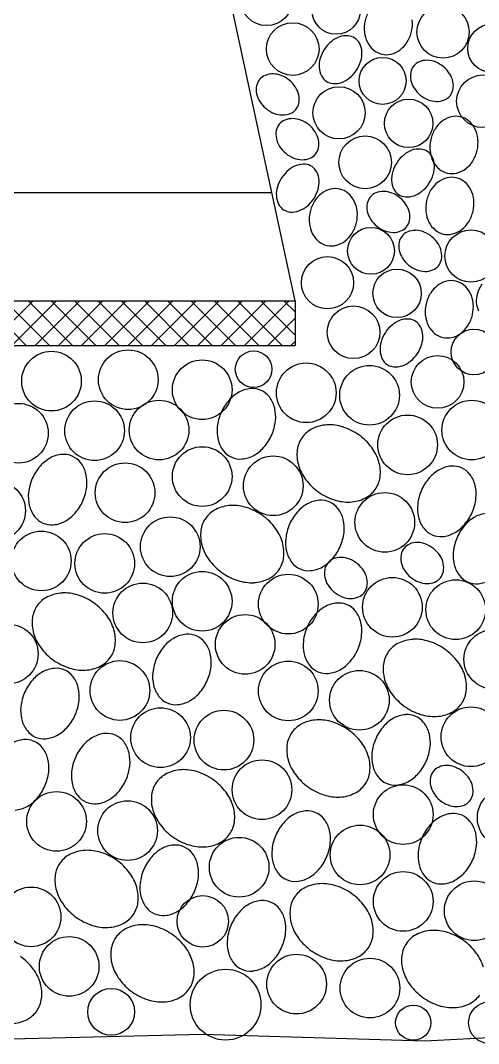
# Paper-space layout 'ESC' of a CAD drawing. Header units: feet, sheet in inches. Extents: x -1.2 to 33.8, y 0.1 to 22.9.
# Drawn here: x 23.242 to 24.005, y 12.874 to 14.575 of the extents above; entities that cross this region are included whole.
import ezdxf

# ---------------------------------------------------------------- set-up
doc = ezdxf.new("R2010")
doc.units = ezdxf.units.FT
doc.header["$MEASUREMENT"] = 0
doc.layers.add('TBLK', color=7, linetype='Continuous')

# ---------------------------------------------------------------- blocks, each defined once
blk = doc.blocks.new('ESC DET')
at = {"layer": 'TBLK'}
for p, q in [((25.3522, 14.6175), (25.0759, 15.8996)), ((22.7411, 14.7978), (25.3131, 14.7978)), ((22.6997, 14.6175), (25.3522, 14.6175)), ((24.9046, 14.5435), (24.8315, 14.6166)), ((24.8421, 14.5435), (24.9152, 14.6166)), ((24.9433, 14.5435), (24.8702, 14.6166)), ((24.8808, 14.5435), (24.9539, 14.6166)), ((24.982, 14.5435), (24.9089, 14.6166)), ((24.9195, 14.5435), (24.9926, 14.6166)), ((25.0207, 14.5435), (24.9476, 14.6166)), ((24.9582, 14.5435), (25.0313, 14.6166)), ((25.0594, 14.5435), (24.9863, 14.6166)), ((24.9969, 14.5435), (25.07, 14.6166)), ((25.0981, 14.5435), (25.025, 14.6166)), ((25.0356, 14.5435), (25.1087, 14.6166)), ((25.1368, 14.5435), (25.0637, 14.6166)), ((25.0743, 14.5435), (25.1474, 14.6166)), ((25.1755, 14.5435), (25.1024, 14.6166)), ((25.113, 14.5435), (25.1861, 14.6166)), ((25.2143, 14.5435), (25.1411, 14.6166)), ((25.1517, 14.5435), (25.2248, 14.6166)), ((25.253, 14.5435), (25.1798, 14.6166)), ((25.1904, 14.5435), (25.2635, 14.6166)), ((25.2917, 14.5435), (25.2185, 14.6166)), ((25.2291, 14.5435), (25.3022, 14.6166)), ((25.3304, 14.5435), (25.2572, 14.6166)), ((25.2678, 14.5435), (25.3409, 14.6166)), ((25.3514, 14.5611), (25.2959, 14.6166)), ((25.3514, 14.5998), (25.3346, 14.6166)), ((25.3522, 14.6175), (25.3522, 14.5434)), ((25.3065, 14.5435), (25.3514, 14.5884)), ((22.6997, 14.5434), (25.3522, 14.5434)), ((25.3452, 14.5435), (25.3514, 14.5497)), ((25.5678, 13.3874), (25.9916, 13.4094)), ((24.7564, 13.3874), (25.1982, 13.3984)), ((25.1982, 13.3984), (25.5678, 13.3874))]:
    blk.add_line(p, q, dxfattribs=at)
for centre, radius in [((25.3046, 15.1187), 0.0434), ((25.4204, 15.1011), 0.0403), ((25.5982, 15.0645), 0.0434), ((25.3481, 15.0363), 0.0438), ((25.6796, 15.0375), 0.0403), ((25.4976, 14.9833), 0.039), ((25.6646, 14.9494), 0.0438), ((25.4252, 14.9303), 0.0434), ((25.541, 14.9127), 0.0403), ((25.4686, 14.8479), 0.0438), ((25.4783, 14.7007), 0.039), ((25.6446, 14.6921), 0.0434), ((25.4059, 14.6477), 0.0434), ((25.5217, 14.63), 0.0403), ((25.4493, 14.5653), 0.0438), ((25.6496, 14.5326), 0.038), ((24.9468, 14.4841), 0.0496), ((25.0745, 14.4865), 0.0496), ((25.283, 14.5039), 0.0304), ((25.5892, 14.4828), 0.0438), ((25.1975, 14.4698), 0.0496), ((25.3706, 14.4647), 0.0496), ((25.4759, 14.4606), 0.0496), ((24.8918, 14.3976), 0.0496), ((25.0185, 14.4017), 0.0496), ((25.1257, 14.4028), 0.0496), ((25.6459, 14.4028), 0.0496), ((25.5393, 14.3782), 0.0496), ((25.1975, 14.3255), 0.0496), ((25.3157, 14.3101), 0.0496), ((25.0692, 14.2986), 0.0496), ((24.8538, 14.2687), 0.0496), ((25.5013, 14.2493), 0.0496), ((25.1444, 14.2089), 0.0496), ((24.9299, 14.1852), 0.0496), ((25.0353, 14.1811), 0.0496), ((25.1975, 14.1181), 0.0496), ((25.3408, 14.1134), 0.0496), ((25.5139, 14.1082), 0.0496), ((25.6192, 14.1042), 0.0496), ((25.0986, 14.0987), 0.0496), ((25.269, 14.0464), 0.0496), ((24.875, 14.0306), 0.0496), ((25.6826, 14.0217), 0.0496), ((25.0606, 13.9698), 0.0496), ((25.3408, 13.969), 0.0496), ((25.459, 13.9536), 0.0496), ((25.1283, 13.8914), 0.0496), ((25.2336, 13.8873), 0.0496), ((25.6446, 13.8928), 0.0496), ((25.297, 13.8049), 0.0496), ((25.5319, 13.7634), 0.0496), ((24.9552, 13.7522), 0.0496), ((25.7049, 13.7582), 0.0496), ((25.0734, 13.7368), 0.0496), ((25.4601, 13.6964), 0.0496), ((25.259, 13.676), 0.0496), ((25.5319, 13.6191), 0.0496), ((24.9129, 13.5935), 0.0496), ((25.65, 13.6036), 0.0496), ((25.1985, 13.586), 0.0427), ((24.9762, 13.5111), 0.0496), ((25.3545, 13.4816), 0.0496), ((25.4766, 13.4751), 0.0496), ((25.2364, 13.4475), 0.0589), ((25.0461, 13.4355), 0.039), ((25.5486, 13.4175), 0.0293), ((25.6755, 13.4175), 0.0347)]:
    blk.add_circle(centre, radius, dxfattribs=at)
for centre, radius, start, end in [((25.5253, 15.0704), 0.0582, 148.2669, 167.1072), ((25.5253, 15.0704), 0.0582, 167.1072, 185.9474), ((25.4891, 15.0787), 0.0582, 347.1072, 5.9474), ((25.4408, 15.0146), 0.0445, 109.8004, 129.2767), ((25.4374, 15.024), 0.0344, 85.5439, 109.8004), ((25.4382, 15.0345), 0.0239, 56.3408, 85.5439), ((25.4382, 15.0345), 0.0239, 27.1378, 56.3408), ((25.5158, 15.0694), 0.0486, 185.9474, 206.5874), ((25.4891, 15.0787), 0.0582, 328.2669, 347.1072), ((25.4493, 15.0042), 0.0578, 146.3408, 163.405), ((25.4493, 15.0042), 0.0578, 129.2767, 146.3408), ((25.4289, 15.0297), 0.0344, 2.8813, 27.1378), ((25.5091, 15.0661), 0.0411, 206.5874, 230.4124), ((25.4973, 15.0737), 0.0486, 307.6269, 328.2669), ((25.4365, 15.0081), 0.0445, 163.405, 182.8813), ((25.4188, 15.0292), 0.0445, 343.405, 2.8813), ((25.5038, 15.0597), 0.0328, 230.4124, 257.1072), ((25.5038, 15.0597), 0.0328, 257.1072, 283.802), ((25.5019, 15.0677), 0.0411, 283.802, 307.6269), ((25.4264, 15.0076), 0.0344, 182.8813, 207.1378), ((25.406, 15.033), 0.0578, 326.3408, 343.405), ((25.5679, 14.9929), 0.024, 140.6778, 168.6477), ((25.5679, 14.9929), 0.024, 112.7078, 140.6778), ((25.5711, 14.9853), 0.0322, 88.6324, 112.7078), ((25.5709, 14.9776), 0.0399, 68.5829, 88.6324), ((25.5672, 14.9683), 0.0499, 50.6778, 68.5829), ((25.5672, 14.9683), 0.0499, 32.7726, 50.6778), ((25.3115, 14.9703), 0.024, 140.6778, 168.6477), ((25.3115, 14.9703), 0.024, 112.7078, 140.6778), ((25.3146, 14.9627), 0.0322, 88.6324, 112.7078), ((25.3145, 14.9551), 0.0399, 68.5829, 88.6324), ((25.3108, 14.9457), 0.0499, 50.6778, 68.5829), ((25.4171, 15.0028), 0.0239, 207.1378, 236.3408), ((25.4145, 15.0227), 0.0445, 289.8004, 309.2767), ((25.406, 15.033), 0.0578, 309.2767, 326.3408), ((25.576, 14.9912), 0.0322, 168.6477, 192.7231), ((25.5757, 14.9737), 0.0399, 12.7231, 32.7726), ((25.3195, 14.9687), 0.0322, 168.6477, 192.7231), ((25.3108, 14.9457), 0.0499, 32.7726, 50.6778), ((25.3192, 14.9512), 0.0399, 12.7231, 32.7726), ((25.4171, 15.0028), 0.0239, 236.3408, 265.5439), ((25.4179, 15.0132), 0.0344, 265.5439, 289.8004), ((25.5835, 14.9929), 0.0399, 192.7231, 212.7726), ((25.5919, 14.9984), 0.0499, 212.7726, 230.6778), ((25.5912, 14.9738), 0.024, 320.6778, 348.6477), ((25.5832, 14.9754), 0.0322, 348.6477, 12.7231), ((25.327, 14.9704), 0.0399, 192.7231, 212.7726), ((25.3267, 14.9528), 0.0322, 348.6477, 12.7231), ((25.5919, 14.9984), 0.0499, 230.6778, 248.5829), ((25.5882, 14.989), 0.0399, 248.5829, 268.6324), ((25.588, 14.9813), 0.0322, 268.6324, 292.7078), ((25.5912, 14.9738), 0.024, 292.7078, 320.6778), ((25.3354, 14.9758), 0.0499, 212.7726, 230.6778), ((25.3354, 14.9758), 0.0499, 230.6778, 248.5829), ((25.3348, 14.9512), 0.024, 292.7078, 320.6778), ((25.3348, 14.9512), 0.024, 320.6778, 348.6477), ((25.3318, 14.9665), 0.0399, 248.5829, 268.6324), ((25.3442, 14.896), 0.024, 112.7078, 140.6778), ((25.3316, 14.9588), 0.0322, 268.6324, 292.7078), ((25.3474, 14.8884), 0.0322, 88.6324, 112.7078), ((25.3472, 14.8807), 0.0399, 68.5829, 88.6324), ((25.3436, 14.8714), 0.0499, 50.6778, 68.5829), ((25.6217, 14.8837), 0.0411, 103.802, 127.6269), ((25.6197, 14.8917), 0.0328, 77.1072, 103.802), ((25.6197, 14.8917), 0.0328, 50.4124, 77.1072), ((25.3523, 14.8944), 0.0322, 168.6477, 192.7231), ((25.3442, 14.896), 0.024, 140.6778, 168.6477), ((25.3436, 14.8714), 0.0499, 32.7726, 50.6778), ((25.6344, 14.8727), 0.0582, 148.2669, 167.1072), ((25.6263, 14.8777), 0.0486, 127.6269, 148.2669), ((25.6145, 14.8853), 0.0411, 26.5874, 50.4124), ((25.6078, 14.882), 0.0486, 5.9474, 26.5874), ((25.3598, 14.8961), 0.0399, 192.7231, 212.7726), ((25.352, 14.8768), 0.0399, 12.7231, 32.7726), ((25.3595, 14.8785), 0.0322, 348.6477, 12.7231), ((25.6344, 14.8727), 0.0582, 167.1072, 185.9474), ((25.5982, 14.881), 0.0582, 347.1072, 5.9474), ((25.3682, 14.9015), 0.0499, 212.7726, 230.6778), ((25.3675, 14.8769), 0.024, 320.6778, 348.6477), ((25.5614, 14.8262), 0.0445, 109.8004, 129.2767), ((25.558, 14.8356), 0.0344, 85.5439, 109.8004), ((25.5588, 14.8461), 0.0239, 56.3408, 85.5439), ((25.6249, 14.8717), 0.0486, 185.9474, 206.5874), ((25.5982, 14.881), 0.0582, 328.2669, 347.1072), ((25.3682, 14.9015), 0.0499, 230.6778, 248.5829), ((25.3645, 14.8922), 0.0399, 248.5829, 268.6324), ((25.3644, 14.8845), 0.0322, 268.6324, 292.7078), ((25.3675, 14.8769), 0.024, 292.7078, 320.6778), ((25.5698, 14.8158), 0.0578, 129.2767, 146.3408), ((25.5588, 14.8461), 0.0239, 27.1378, 56.3408), ((25.5494, 14.8413), 0.0344, 2.8813, 27.1378), ((25.6182, 14.8683), 0.0411, 206.5874, 230.4124), ((25.6064, 14.8759), 0.0486, 307.6269, 328.2669), ((25.3781, 14.7906), 0.0578, 129.2767, 146.3408), ((25.3696, 14.801), 0.0445, 109.8004, 129.2767), ((25.3662, 14.8104), 0.0344, 85.5439, 109.8004), ((25.3671, 14.8209), 0.0239, 56.3408, 85.5439), ((25.3671, 14.8209), 0.0239, 27.1378, 56.3408), ((25.557, 14.8196), 0.0445, 163.405, 182.8813), ((25.5698, 14.8158), 0.0578, 146.3408, 163.405), ((25.5394, 14.8408), 0.0445, 343.405, 2.8813), ((25.6129, 14.862), 0.0328, 230.4124, 257.1072), ((25.611, 14.87), 0.0411, 283.802, 307.6269), ((25.3781, 14.7906), 0.0578, 146.3408, 163.405), ((25.3577, 14.8161), 0.0344, 2.8813, 27.1378), ((25.3476, 14.8156), 0.0445, 343.405, 2.8813), ((25.547, 14.8191), 0.0344, 182.8813, 207.1378), ((25.5266, 14.8446), 0.0578, 326.3408, 343.405), ((25.6149, 14.7824), 0.0411, 103.802, 127.6269), ((25.6129, 14.7903), 0.0328, 77.1072, 103.802), ((25.6129, 14.862), 0.0328, 257.1072, 283.802), ((25.6129, 14.7903), 0.0328, 50.4124, 77.1072), ((25.6077, 14.784), 0.0411, 26.5874, 50.4124), ((25.3653, 14.7945), 0.0445, 163.405, 182.8813), ((25.3349, 14.8194), 0.0578, 326.3408, 343.405), ((25.4209, 14.7635), 0.0411, 103.802, 127.6269), ((25.419, 14.7715), 0.0328, 77.1072, 103.802), ((25.419, 14.7715), 0.0328, 50.4124, 77.1072), ((25.4987, 14.7674), 0.0322, 88.6324, 112.7078), ((25.4986, 14.7597), 0.0399, 68.5829, 88.6324), ((25.5376, 14.8143), 0.0239, 207.1378, 236.3408), ((25.535, 14.8343), 0.0445, 289.8004, 309.2767), ((25.5266, 14.8446), 0.0578, 309.2767, 326.3408), ((25.6276, 14.7714), 0.0582, 148.2669, 167.1072), ((25.6194, 14.7764), 0.0486, 127.6269, 148.2669), ((25.601, 14.7806), 0.0486, 5.9474, 26.5874), ((25.3553, 14.7939), 0.0344, 182.8813, 207.1378), ((25.3349, 14.8194), 0.0578, 309.2767, 326.3408), ((25.4337, 14.7525), 0.0582, 148.2669, 167.1072), ((25.4255, 14.7575), 0.0486, 127.6269, 148.2669), ((25.4137, 14.7651), 0.0411, 26.5874, 50.4124), ((25.407, 14.7618), 0.0486, 5.9474, 26.5874), ((25.4956, 14.775), 0.024, 140.6778, 168.6477), ((25.4956, 14.775), 0.024, 112.7078, 140.6778), ((25.4949, 14.7504), 0.0499, 50.6778, 68.5829), ((25.5376, 14.8143), 0.0239, 236.3408, 265.5439), ((25.4949, 14.7504), 0.0499, 32.7726, 50.6778), ((25.5385, 14.8248), 0.0344, 265.5439, 289.8004), ((25.6276, 14.7714), 0.0582, 167.1072, 185.9474), ((25.5914, 14.7797), 0.0582, 347.1072, 5.9474), ((25.3459, 14.7891), 0.0239, 207.1378, 236.3408), ((25.3459, 14.7891), 0.0239, 236.3408, 265.5439), ((25.3467, 14.7996), 0.0344, 265.5439, 289.8004), ((25.3433, 14.8091), 0.0445, 289.8004, 309.2767), ((25.4337, 14.7525), 0.0582, 167.1072, 185.9474), ((25.3975, 14.7608), 0.0582, 347.1072, 5.9474), ((25.5036, 14.7734), 0.0322, 168.6477, 192.7231), ((25.5111, 14.7751), 0.0399, 192.7231, 212.7726), ((25.5033, 14.7558), 0.0399, 12.7231, 32.7726), ((25.5108, 14.7575), 0.0322, 348.6477, 12.7231), ((25.6181, 14.7704), 0.0486, 185.9474, 206.5874), ((25.5914, 14.7797), 0.0582, 328.2669, 347.1072), ((25.3975, 14.7608), 0.0582, 328.2669, 347.1072), ((25.5195, 14.7805), 0.0499, 212.7726, 230.6778), ((25.5189, 14.7559), 0.024, 320.6778, 348.6477), ((25.6114, 14.767), 0.0411, 206.5874, 230.4124), ((25.5996, 14.7746), 0.0486, 307.6269, 328.2669), ((25.4241, 14.7515), 0.0486, 185.9474, 206.5874), ((25.4056, 14.7557), 0.0486, 307.6269, 328.2669), ((25.5195, 14.7805), 0.0499, 230.6778, 248.5829), ((25.5159, 14.7712), 0.0399, 248.5829, 268.6324), ((25.5157, 14.7635), 0.0322, 268.6324, 292.7078), ((25.5189, 14.7559), 0.024, 292.7078, 320.6778), ((25.5486, 14.7102), 0.024, 112.7078, 140.6778), ((25.5518, 14.7026), 0.0322, 88.6324, 112.7078), ((25.5516, 14.695), 0.0399, 68.5829, 88.6324), ((25.548, 14.6856), 0.0499, 50.6778, 68.5829), ((25.6061, 14.7607), 0.0328, 230.4124, 257.1072), ((25.6041, 14.7687), 0.0411, 283.802, 307.6269), ((25.4174, 14.7481), 0.0411, 206.5874, 230.4124), ((25.4122, 14.7418), 0.0328, 230.4124, 257.1072), ((25.4102, 14.7498), 0.0411, 283.802, 307.6269), ((25.5567, 14.7086), 0.0322, 168.6477, 192.7231), ((25.5486, 14.7102), 0.024, 140.6778, 168.6477), ((25.548, 14.6856), 0.0499, 32.7726, 50.6778), ((25.6061, 14.7607), 0.0328, 257.1072, 283.802), ((25.4122, 14.7418), 0.0328, 257.1072, 283.802), ((25.5642, 14.7103), 0.0399, 192.7231, 212.7726), ((25.5564, 14.6911), 0.0399, 12.7231, 32.7726), ((25.5639, 14.6928), 0.0322, 348.6477, 12.7231), ((25.5726, 14.7157), 0.0499, 212.7726, 230.6778), ((25.5719, 14.6911), 0.024, 320.6778, 348.6477), ((25.5726, 14.7157), 0.0499, 230.6778, 248.5829), ((25.5689, 14.7064), 0.0399, 248.5829, 268.6324), ((25.5688, 14.6987), 0.0322, 268.6324, 292.7078), ((25.5719, 14.6911), 0.024, 292.7078, 320.6778), ((25.6139, 14.6104), 0.0411, 103.802, 127.6269), ((25.6119, 14.6184), 0.0328, 77.1072, 103.802), ((25.6119, 14.6184), 0.0328, 50.4124, 77.1072), ((25.7108, 14.6132), 0.0578, 146.3408, 163.405), ((25.6266, 14.5994), 0.0582, 148.2669, 167.1072), ((25.6184, 14.6044), 0.0486, 127.6269, 148.2669), ((25.6067, 14.612), 0.0411, 26.5874, 50.4124), ((25.6, 14.6087), 0.0486, 5.9474, 26.5874), ((25.698, 14.617), 0.0445, 163.405, 182.8813), ((25.6266, 14.5994), 0.0582, 167.1072, 185.9474), ((25.5904, 14.6077), 0.0582, 347.1072, 5.9474), ((25.6879, 14.6165), 0.0344, 182.8813, 207.1378), ((25.5904, 14.6077), 0.0582, 328.2669, 347.1072), ((25.5505, 14.5332), 0.0578, 129.2767, 146.3408), ((25.5421, 14.5435), 0.0445, 109.8004, 129.2767), ((25.5387, 14.553), 0.0344, 85.5439, 109.8004), ((25.5395, 14.5635), 0.0239, 56.3408, 85.5439), ((25.5395, 14.5635), 0.0239, 27.1378, 56.3408), ((25.6171, 14.5984), 0.0486, 185.9474, 206.5874), ((25.5986, 14.6026), 0.0486, 307.6269, 328.2669), ((25.5505, 14.5332), 0.0578, 146.3408, 163.405), ((25.5301, 14.5587), 0.0344, 2.8813, 27.1378), ((25.5201, 14.5582), 0.0445, 343.405, 2.8813), ((25.6104, 14.595), 0.0411, 206.5874, 230.4124), ((25.6051, 14.5887), 0.0328, 230.4124, 257.1072), ((25.6031, 14.5967), 0.0411, 283.802, 307.6269), ((25.5378, 14.537), 0.0445, 163.405, 182.8813), ((25.5073, 14.562), 0.0578, 326.3408, 343.405), ((25.6051, 14.5887), 0.0328, 257.1072, 283.802), ((25.5277, 14.5365), 0.0344, 182.8813, 207.1378), ((25.5073, 14.562), 0.0578, 309.2767, 326.3408), ((25.5183, 14.5317), 0.0239, 207.1378, 236.3408), ((25.5183, 14.5317), 0.0239, 236.3408, 265.5439), ((25.5192, 14.5422), 0.0344, 265.5439, 289.8004), ((25.5158, 14.5517), 0.0445, 289.8004, 309.2767), ((25.2889, 14.411), 0.0625, 119.106, 138.837), ((25.2825, 14.4226), 0.0493, 94.9227, 119.106), ((25.2813, 14.4365), 0.0353, 66.2676, 94.9227), ((25.2813, 14.4365), 0.0353, 37.6126, 66.2676), ((25.2702, 14.428), 0.0493, 13.4293, 37.6126), ((25.302, 14.3996), 0.0799, 138.837, 156.2676), ((25.302, 14.3996), 0.0799, 156.2676, 173.6983), ((25.2573, 14.4249), 0.0625, 353.6983, 13.4293), ((25.2847, 14.4015), 0.0625, 173.6983, 193.4293), ((25.24, 14.4268), 0.0799, 336.2676, 353.6983), ((25.4081, 14.3499), 0.0615, 92.5055, 116.5805), ((25.4088, 14.3353), 0.0762, 72.4548, 92.5055), ((25.403, 14.317), 0.0953, 54.5476, 72.4548), ((25.24, 14.4268), 0.0799, 318.837, 336.2676), ((25.4011, 14.3639), 0.0458, 144.5476, 172.5147), ((25.4011, 14.3639), 0.0458, 116.5805, 144.5476), ((25.403, 14.317), 0.0953, 36.6404, 54.5476), ((25.2718, 14.3984), 0.0493, 193.4293, 217.6126), ((25.2531, 14.4153), 0.0625, 299.106, 318.837), ((25.4184, 14.3284), 0.0762, 16.5897, 36.6404), ((24.9749, 14.3016), 0.0625, 119.106, 138.837), ((24.9684, 14.3132), 0.0493, 94.9227, 119.106), ((24.9672, 14.3271), 0.0353, 66.2676, 94.9227), ((24.9672, 14.3271), 0.0353, 37.6126, 66.2676), ((25.2608, 14.3899), 0.0353, 217.6126, 246.2676), ((25.2608, 14.3899), 0.0353, 246.2676, 274.9227), ((25.2596, 14.4038), 0.0493, 274.9227, 299.106), ((25.4167, 14.3619), 0.0615, 172.5147, 196.5897), ((24.988, 14.2901), 0.0799, 138.837, 156.2676), ((24.9562, 14.3186), 0.0493, 13.4293, 37.6126), ((25.4307, 14.3661), 0.0762, 196.5897, 216.6404), ((25.4324, 14.3326), 0.0615, 352.5147, 16.5897), ((25.6159, 14.2937), 0.0493, 94.9227, 119.106), ((25.6147, 14.3076), 0.0353, 66.2676, 94.9227), ((25.6147, 14.3076), 0.0353, 37.6126, 66.2676), ((24.988, 14.2901), 0.0799, 156.2676, 173.6983), ((24.9433, 14.3155), 0.0625, 353.6983, 13.4293), ((25.448, 14.3306), 0.0458, 324.5476, 352.5147), ((25.6355, 14.2707), 0.0799, 138.837, 156.2676), ((25.6224, 14.2822), 0.0625, 119.106, 138.837), ((25.6037, 14.2991), 0.0493, 13.4293, 37.6126), ((24.926, 14.3174), 0.0799, 336.2676, 353.6983), ((25.4461, 14.3775), 0.0953, 216.6404, 234.5476), ((25.5908, 14.296), 0.0625, 353.6983, 13.4293), ((24.9707, 14.2921), 0.0625, 173.6983, 193.4293), ((25.4461, 14.3775), 0.0953, 234.5476, 252.4548), ((25.4409, 14.3446), 0.0615, 272.5055, 296.5805), ((25.448, 14.3306), 0.0458, 296.5805, 324.5476), ((25.6355, 14.2707), 0.0799, 156.2676, 173.6983), ((25.5735, 14.298), 0.0799, 336.2676, 353.6983), ((24.9578, 14.289), 0.0493, 193.4293, 217.6126), ((24.926, 14.3174), 0.0799, 318.837, 336.2676), ((25.2407, 14.2299), 0.0458, 116.5805, 144.5476), ((25.2477, 14.2159), 0.0615, 92.5055, 116.5805), ((25.2484, 14.2012), 0.0762, 72.4548, 92.5055), ((25.2426, 14.183), 0.0953, 54.5476, 72.4548), ((25.4029, 14.2255), 0.0625, 119.106, 138.837), ((25.3964, 14.237), 0.0493, 94.9227, 119.106), ((25.3952, 14.2509), 0.0353, 66.2676, 94.9227), ((25.3952, 14.2509), 0.0353, 37.6126, 66.2676), ((25.4403, 14.3593), 0.0762, 252.4548, 272.5055), ((25.3842, 14.2424), 0.0493, 13.4293, 37.6126), ((25.6182, 14.2726), 0.0625, 173.6983, 193.4293), ((24.9467, 14.2805), 0.0353, 217.6126, 246.2676), ((24.9391, 14.3059), 0.0625, 299.106, 318.837), ((25.2407, 14.2299), 0.0458, 144.5476, 172.5147), ((25.2426, 14.183), 0.0953, 36.6404, 54.5476), ((25.416, 14.214), 0.0799, 138.837, 156.2676), ((25.3713, 14.2393), 0.0625, 353.6983, 13.4293), ((25.6053, 14.2695), 0.0493, 193.4293, 217.6126), ((25.5735, 14.298), 0.0799, 318.837, 336.2676), ((25.6816, 14.2036), 0.0625, 119.106, 138.837), ((25.6752, 14.2152), 0.0493, 94.9227, 119.106), ((24.9467, 14.2805), 0.0353, 246.2676, 274.9227), ((24.9455, 14.2944), 0.0493, 274.9227, 299.106), ((25.258, 14.1944), 0.0762, 16.5897, 36.6404), ((25.416, 14.214), 0.0799, 156.2676, 173.6983), ((25.5942, 14.261), 0.0353, 217.6126, 246.2676), ((25.5866, 14.2865), 0.0625, 299.106, 318.837), ((25.6948, 14.1922), 0.0799, 138.837, 156.2676), ((25.2563, 14.2279), 0.0615, 172.5147, 196.5897), ((25.3987, 14.2159), 0.0625, 173.6983, 193.4293), ((25.354, 14.2413), 0.0799, 336.2676, 353.6983), ((25.5942, 14.261), 0.0353, 246.2676, 274.9227), ((25.593, 14.2749), 0.0493, 274.9227, 299.106), ((25.6948, 14.1922), 0.0799, 156.2676, 173.6983), ((25.2703, 14.2321), 0.0762, 196.5897, 216.6404), ((25.272, 14.1986), 0.0615, 352.5147, 16.5897), ((25.354, 14.2413), 0.0799, 318.837, 336.2676), ((25.5519, 14.1912), 0.024, 140.6778, 168.6477), ((25.5519, 14.1912), 0.024, 112.7078, 140.6778), ((25.5551, 14.1837), 0.0322, 88.6324, 112.7078), ((25.5549, 14.176), 0.0399, 68.5829, 88.6324), ((25.5512, 14.1667), 0.0499, 50.6778, 68.5829), ((25.5512, 14.1667), 0.0499, 32.7726, 50.6778), ((25.2857, 14.2435), 0.0953, 216.6404, 234.5476), ((25.2876, 14.1966), 0.0458, 324.5476, 352.5147), ((25.3858, 14.2128), 0.0493, 193.4293, 217.6126), ((25.3671, 14.2298), 0.0625, 299.106, 318.837), ((25.4249, 14.1665), 0.024, 112.7078, 140.6778), ((25.428, 14.1589), 0.0322, 88.6324, 112.7078), ((25.4279, 14.1512), 0.0399, 68.5829, 88.6324), ((25.4242, 14.1419), 0.0499, 50.6778, 68.5829), ((25.56, 14.1896), 0.0322, 168.6477, 192.7231), ((25.5597, 14.1721), 0.0399, 12.7231, 32.7726), ((25.6774, 14.1941), 0.0625, 173.6983, 193.4293), ((25.2876, 14.1966), 0.0458, 296.5805, 324.5476), ((25.3747, 14.2043), 0.0353, 217.6126, 246.2676), ((25.3747, 14.2043), 0.0353, 246.2676, 274.9227), ((25.3735, 14.2182), 0.0493, 274.9227, 299.106), ((25.4329, 14.1648), 0.0322, 168.6477, 192.7231), ((25.4249, 14.1665), 0.024, 140.6778, 168.6477), ((25.4242, 14.1419), 0.0499, 32.7726, 50.6778), ((25.4326, 14.1473), 0.0399, 12.7231, 32.7726), ((25.5674, 14.1913), 0.0399, 192.7231, 212.7726), ((25.5759, 14.1967), 0.0499, 212.7726, 230.6778), ((25.5671, 14.1738), 0.0322, 348.6477, 12.7231), ((25.6646, 14.191), 0.0493, 193.4293, 217.6126), ((25.2857, 14.2435), 0.0953, 234.5476, 252.4548), ((25.2799, 14.2252), 0.0762, 252.4548, 272.5055), ((25.2805, 14.2106), 0.0615, 272.5055, 296.5805), ((25.4404, 14.1665), 0.0399, 192.7231, 212.7726), ((25.4401, 14.149), 0.0322, 348.6477, 12.7231), ((25.5759, 14.1967), 0.0499, 230.6778, 248.5829), ((25.5752, 14.1722), 0.024, 292.7078, 320.6778), ((25.5752, 14.1722), 0.024, 320.6778, 348.6477), ((25.6535, 14.1825), 0.0353, 217.6126, 246.2676), ((25.6523, 14.1964), 0.0493, 274.9227, 299.106), ((25.4488, 14.172), 0.0499, 212.7726, 230.6778), ((25.4482, 14.1474), 0.024, 320.6778, 348.6477), ((25.5722, 14.1874), 0.0399, 248.5829, 268.6324), ((25.572, 14.1797), 0.0322, 268.6324, 292.7078), ((25.6535, 14.1825), 0.0353, 246.2676, 274.9227), ((24.9604, 14.0844), 0.0458, 116.5805, 144.5476), ((24.9675, 14.0704), 0.0615, 92.5055, 116.5805), ((24.9681, 14.0558), 0.0762, 72.4548, 92.5055), ((24.9623, 14.0375), 0.0953, 54.5476, 72.4548), ((25.4488, 14.172), 0.0499, 230.6778, 248.5829), ((25.4452, 14.1626), 0.0399, 248.5829, 268.6324), ((25.445, 14.155), 0.0322, 268.6324, 292.7078), ((25.4482, 14.1474), 0.024, 292.7078, 320.6778), ((24.9604, 14.0844), 0.0458, 144.5476, 172.5147), ((24.9623, 14.0375), 0.0953, 36.6404, 54.5476), ((25.4322, 14.0545), 0.0625, 119.106, 138.837), ((25.4258, 14.0661), 0.0493, 94.9227, 119.106), ((25.4246, 14.08), 0.0353, 66.2676, 94.9227), ((25.4246, 14.08), 0.0353, 37.6126, 66.2676), ((25.4135, 14.0715), 0.0493, 13.4293, 37.6126), ((24.976, 14.0824), 0.0615, 172.5147, 196.5897), ((24.9777, 14.0489), 0.0762, 16.5897, 36.6404), ((25.4453, 14.0431), 0.0799, 138.837, 156.2676), ((24.9917, 14.0531), 0.0615, 352.5147, 16.5897), ((25.4453, 14.0431), 0.0799, 156.2676, 173.6983), ((25.4006, 14.0684), 0.0625, 353.6983, 13.4293), ((24.99, 14.0866), 0.0762, 196.5897, 216.6404), ((25.1817, 14.0027), 0.0625, 119.106, 138.837), ((25.1752, 14.0142), 0.0493, 94.9227, 119.106), ((25.174, 14.0281), 0.0353, 66.2676, 94.9227), ((25.174, 14.0281), 0.0353, 37.6126, 66.2676), ((25.163, 14.0196), 0.0493, 13.4293, 37.6126), ((25.428, 14.045), 0.0625, 173.6983, 193.4293), ((25.3833, 14.0703), 0.0799, 336.2676, 353.6983), ((25.5514, 13.9934), 0.0615, 92.5055, 116.5805), ((25.5521, 13.9788), 0.0762, 72.4548, 92.5055), ((25.5463, 13.9605), 0.0953, 54.5476, 72.4548), ((25.0054, 14.098), 0.0953, 216.6404, 234.5476), ((25.0073, 14.0511), 0.0458, 324.5476, 352.5147), ((25.1948, 13.9912), 0.0799, 138.837, 156.2676), ((25.3833, 14.0703), 0.0799, 318.837, 336.2676), ((25.5444, 14.0075), 0.0458, 144.5476, 172.5147), ((25.5444, 14.0075), 0.0458, 116.5805, 144.5476), ((25.5463, 13.9605), 0.0953, 36.6404, 54.5476), ((25.0054, 14.098), 0.0953, 234.5476, 252.4548), ((25.0073, 14.0511), 0.0458, 296.5805, 324.5476), ((25.1948, 13.9912), 0.0799, 156.2676, 173.6983), ((25.1501, 14.0165), 0.0625, 353.6983, 13.4293), ((25.4151, 14.0419), 0.0493, 193.4293, 217.6126), ((25.3964, 14.0589), 0.0625, 299.106, 318.837), ((25.5617, 13.972), 0.0762, 16.5897, 36.6404), ((24.9622, 13.946), 0.0625, 119.106, 138.837), ((24.9558, 13.9575), 0.0493, 94.9227, 119.106), ((24.9546, 13.9714), 0.0353, 66.2676, 94.9227), ((24.9546, 13.9714), 0.0353, 37.6126, 66.2676), ((24.9996, 14.0797), 0.0762, 252.4548, 272.5055), ((25.0003, 14.0651), 0.0615, 272.5055, 296.5805), ((25.1775, 13.9931), 0.0625, 173.6983, 193.4293), ((25.1328, 14.0184), 0.0799, 336.2676, 353.6983), ((25.4041, 14.0334), 0.0353, 217.6126, 246.2676), ((25.4041, 14.0334), 0.0353, 246.2676, 274.9227), ((25.4029, 14.0473), 0.0493, 274.9227, 299.106), ((25.56, 14.0054), 0.0615, 172.5147, 196.5897), ((24.9753, 13.9345), 0.0799, 138.837, 156.2676), ((24.9435, 13.9629), 0.0493, 13.4293, 37.6126), ((25.1328, 14.0184), 0.0799, 318.837, 336.2676), ((25.574, 14.0096), 0.0762, 196.5897, 216.6404), ((25.5757, 13.9761), 0.0615, 352.5147, 16.5897), ((24.9753, 13.9345), 0.0799, 156.2676, 173.6983), ((24.9306, 13.9598), 0.0625, 353.6983, 13.4293), ((25.1646, 13.99), 0.0493, 193.4293, 217.6126), ((25.1459, 14.007), 0.0625, 299.106, 318.837), ((25.5913, 13.9741), 0.0458, 324.5476, 352.5147), ((24.9133, 13.9617), 0.0799, 336.2676, 353.6983), ((25.1535, 13.9815), 0.0353, 217.6126, 246.2676), ((25.1535, 13.9815), 0.0353, 246.2676, 274.9227), ((25.1523, 13.9954), 0.0493, 274.9227, 299.106), ((25.5894, 14.021), 0.0953, 216.6404, 234.5476), ((24.958, 13.9364), 0.0625, 173.6983, 193.4293), ((25.5894, 14.021), 0.0953, 234.5476, 252.4548), ((25.5842, 13.9881), 0.0615, 272.5055, 296.5805), ((25.5913, 13.9741), 0.0458, 296.5805, 324.5476), ((24.9451, 13.9333), 0.0493, 193.4293, 217.6126), ((24.9133, 13.9617), 0.0799, 318.837, 336.2676), ((25.384, 13.8734), 0.0458, 116.5805, 144.5476), ((25.391, 13.8594), 0.0615, 92.5055, 116.5805), ((25.3917, 13.8448), 0.0762, 72.4548, 92.5055), ((25.3859, 13.8265), 0.0953, 54.5476, 72.4548), ((25.5462, 13.869), 0.0625, 119.106, 138.837), ((25.5397, 13.8805), 0.0493, 94.9227, 119.106), ((25.5385, 13.8945), 0.0353, 66.2676, 94.9227), ((25.5385, 13.8945), 0.0353, 37.6126, 66.2676), ((25.5836, 14.0028), 0.0762, 252.4548, 272.5055), ((25.5275, 13.8859), 0.0493, 13.4293, 37.6126), ((24.9341, 13.9248), 0.0353, 217.6126, 246.2676), ((24.9264, 13.9503), 0.0625, 299.106, 318.837), ((25.0402, 13.8493), 0.0493, 94.9227, 119.106), ((25.039, 13.8632), 0.0353, 66.2676, 94.9227), ((25.384, 13.8734), 0.0458, 144.5476, 172.5147), ((25.3859, 13.8265), 0.0953, 36.6404, 54.5476), ((25.5593, 13.8575), 0.0799, 138.837, 156.2676), ((25.5146, 13.8829), 0.0625, 353.6983, 13.4293), ((24.9051, 13.839), 0.0493, 94.9227, 119.106), ((24.9039, 13.8529), 0.0353, 66.2676, 94.9227), ((24.9039, 13.8529), 0.0353, 37.6126, 66.2676), ((24.9341, 13.9248), 0.0353, 246.2676, 274.9227), ((24.9329, 13.9387), 0.0493, 274.9227, 299.106), ((25.0466, 13.8377), 0.0625, 119.106, 138.837), ((25.039, 13.8632), 0.0353, 37.6126, 66.2676), ((25.0279, 13.8547), 0.0493, 13.4293, 37.6126), ((25.4013, 13.8379), 0.0762, 16.5897, 36.6404), ((25.5593, 13.8575), 0.0799, 156.2676, 173.6983), ((24.8928, 13.8444), 0.0493, 13.4293, 37.6126), ((25.0597, 13.8263), 0.0799, 138.837, 156.2676), ((25.015, 13.8516), 0.0625, 353.6983, 13.4293), ((25.3996, 13.8714), 0.0615, 172.5147, 196.5897), ((25.542, 13.8594), 0.0625, 173.6983, 193.4293), ((25.4973, 13.8848), 0.0799, 336.2676, 353.6983), ((24.88, 13.8413), 0.0625, 353.6983, 13.4293), ((25.0597, 13.8263), 0.0799, 156.2676, 173.6983), ((25.4136, 13.8756), 0.0762, 196.5897, 216.6404), ((25.4153, 13.8421), 0.0615, 352.5147, 16.5897), ((25.4973, 13.8848), 0.0799, 318.837, 336.2676), ((24.8627, 13.8432), 0.0799, 336.2676, 353.6983), ((25.0424, 13.8282), 0.0625, 173.6983, 193.4293), ((24.9977, 13.8535), 0.0799, 336.2676, 353.6983), ((25.1588, 13.7906), 0.0458, 116.5805, 144.5476), ((25.1658, 13.7766), 0.0615, 92.5055, 116.5805), ((25.1665, 13.762), 0.0762, 72.4548, 92.5055), ((25.1607, 13.7437), 0.0953, 54.5476, 72.4548), ((25.429, 13.887), 0.0953, 216.6404, 234.5476), ((25.4309, 13.8401), 0.0458, 324.5476, 352.5147), ((25.5291, 13.8564), 0.0493, 193.4293, 217.6126), ((25.5104, 13.8733), 0.0625, 299.106, 318.837), ((25.6008, 13.8204), 0.024, 140.6778, 168.6477), ((25.6008, 13.8204), 0.024, 112.7078, 140.6778), ((25.6039, 13.8129), 0.0322, 88.6324, 112.7078), ((25.6037, 13.8052), 0.0399, 68.5829, 88.6324), ((25.6001, 13.7959), 0.0499, 50.6778, 68.5829), ((25.6001, 13.7959), 0.0499, 32.7726, 50.6778), ((25.0295, 13.8251), 0.0493, 193.4293, 217.6126), ((24.9977, 13.8535), 0.0799, 318.837, 336.2676), ((25.1588, 13.7906), 0.0458, 144.5476, 172.5147), ((25.1607, 13.7437), 0.0953, 36.6404, 54.5476), ((25.4309, 13.8401), 0.0458, 296.5805, 324.5476), ((25.518, 13.8478), 0.0353, 217.6126, 246.2676), ((25.518, 13.8478), 0.0353, 246.2676, 274.9227), ((25.5168, 13.8618), 0.0493, 274.9227, 299.106), ((25.6088, 13.8188), 0.0322, 168.6477, 192.7231), ((25.6163, 13.8205), 0.0399, 192.7231, 212.7726), ((25.6085, 13.8013), 0.0399, 12.7231, 32.7726), ((24.8627, 13.8432), 0.0799, 318.837, 336.2676), ((25.0185, 13.8166), 0.0353, 217.6126, 246.2676), ((25.0108, 13.842), 0.0625, 299.106, 318.837), ((25.1744, 13.7886), 0.0615, 172.5147, 196.5897), ((25.1761, 13.7551), 0.0762, 16.5897, 36.6404), ((25.429, 13.887), 0.0953, 234.5476, 252.4548), ((25.4232, 13.8688), 0.0762, 252.4548, 272.5055), ((25.4238, 13.8541), 0.0615, 272.5055, 296.5805), ((25.6247, 13.8259), 0.0499, 212.7726, 230.6778), ((25.6241, 13.8014), 0.024, 320.6778, 348.6477), ((25.616, 13.803), 0.0322, 348.6477, 12.7231), ((24.8758, 13.8317), 0.0625, 299.106, 318.837), ((25.0185, 13.8166), 0.0353, 246.2676, 274.9227), ((25.0173, 13.8305), 0.0493, 274.9227, 299.106), ((25.6247, 13.8259), 0.0499, 230.6778, 248.5829), ((25.6211, 13.8166), 0.0399, 248.5829, 268.6324), ((25.6209, 13.8089), 0.0322, 268.6324, 292.7078), ((25.6241, 13.8014), 0.024, 292.7078, 320.6778), ((24.8822, 13.8202), 0.0493, 274.9227, 299.106), ((25.1884, 13.7928), 0.0762, 196.5897, 216.6404), ((25.1901, 13.7593), 0.0615, 352.5147, 16.5897), ((25.3801, 13.7089), 0.0625, 119.106, 138.837), ((25.3736, 13.7204), 0.0493, 94.9227, 119.106), ((25.3724, 13.7343), 0.0353, 66.2676, 94.9227), ((25.3724, 13.7343), 0.0353, 37.6126, 66.2676), ((25.6168, 13.7161), 0.0493, 94.9227, 119.106), ((25.6156, 13.73), 0.0353, 66.2676, 94.9227), ((25.6156, 13.73), 0.0353, 37.6126, 66.2676), ((25.2038, 13.8042), 0.0953, 216.6404, 234.5476), ((25.2057, 13.7573), 0.0458, 324.5476, 352.5147), ((25.3932, 13.6974), 0.0799, 138.837, 156.2676), ((25.3614, 13.7258), 0.0493, 13.4293, 37.6126), ((25.6364, 13.6931), 0.0799, 138.837, 156.2676), ((25.6233, 13.7045), 0.0625, 119.106, 138.837), ((25.6046, 13.7215), 0.0493, 13.4293, 37.6126), ((25.2038, 13.8042), 0.0953, 234.5476, 252.4548), ((25.2057, 13.7573), 0.0458, 296.5805, 324.5476), ((25.3932, 13.6974), 0.0799, 156.2676, 173.6983), ((25.3485, 13.7227), 0.0625, 353.6983, 13.4293), ((25.5917, 13.7184), 0.0625, 353.6983, 13.4293), ((25.1541, 13.6637), 0.0493, 94.9227, 119.106), ((25.1529, 13.6776), 0.0353, 66.2676, 94.9227), ((25.1529, 13.6776), 0.0353, 37.6126, 66.2676), ((25.198, 13.786), 0.0762, 252.4548, 272.5055), ((25.1987, 13.7713), 0.0615, 272.5055, 296.5805), ((25.3312, 13.7247), 0.0799, 336.2676, 353.6983), ((25.6364, 13.6931), 0.0799, 156.2676, 173.6983), ((25.5744, 13.7203), 0.0799, 336.2676, 353.6983), ((24.9984, 13.6566), 0.0458, 116.5805, 144.5476), ((25.0054, 13.6426), 0.0615, 92.5055, 116.5805), ((25.0061, 13.6279), 0.0762, 72.4548, 92.5055), ((25.0003, 13.6097), 0.0953, 54.5476, 72.4548), ((25.1737, 13.6407), 0.0799, 138.837, 156.2676), ((25.1606, 13.6522), 0.0625, 119.106, 138.837), ((25.1419, 13.6691), 0.0493, 13.4293, 37.6126), ((25.3759, 13.6993), 0.0625, 173.6983, 193.4293), ((25.3312, 13.7247), 0.0799, 318.837, 336.2676), ((25.6191, 13.695), 0.0625, 173.6983, 193.4293), ((24.9984, 13.6566), 0.0458, 144.5476, 172.5147), ((25.0003, 13.6097), 0.0953, 36.6404, 54.5476), ((25.129, 13.666), 0.0625, 353.6983, 13.4293), ((25.363, 13.6962), 0.0493, 193.4293, 217.6126), ((25.6062, 13.6919), 0.0493, 193.4293, 217.6126), ((25.5744, 13.7203), 0.0799, 318.837, 336.2676), ((25.014, 13.6546), 0.0615, 172.5147, 196.5897), ((25.0157, 13.6211), 0.0762, 16.5897, 36.6404), ((25.1737, 13.6407), 0.0799, 156.2676, 173.6983), ((25.1117, 13.668), 0.0799, 336.2676, 353.6983), ((25.3519, 13.6877), 0.0353, 217.6126, 246.2676), ((25.3507, 13.7016), 0.0493, 274.9227, 299.106), ((25.3443, 13.7132), 0.0625, 299.106, 318.837), ((25.5951, 13.6834), 0.0353, 217.6126, 246.2676), ((25.5875, 13.7089), 0.0625, 299.106, 318.837), ((25.0297, 13.6253), 0.0615, 352.5147, 16.5897), ((25.1564, 13.6426), 0.0625, 173.6983, 193.4293), ((25.3519, 13.6877), 0.0353, 246.2676, 274.9227), ((25.3893, 13.6012), 0.0458, 116.5805, 144.5476), ((25.3963, 13.5872), 0.0615, 92.5055, 116.5805), ((25.397, 13.5725), 0.0762, 72.4548, 92.5055), ((25.3912, 13.5543), 0.0953, 54.5476, 72.4548), ((25.5951, 13.6834), 0.0353, 246.2676, 274.9227), ((25.5939, 13.6973), 0.0493, 274.9227, 299.106), ((25.028, 13.6588), 0.0762, 196.5897, 216.6404), ((25.1435, 13.6395), 0.0493, 193.4293, 217.6126), ((25.1117, 13.668), 0.0799, 318.837, 336.2676), ((25.3893, 13.6012), 0.0458, 144.5476, 172.5147), ((25.3912, 13.5543), 0.0953, 36.6404, 54.5476), ((25.0434, 13.6702), 0.0953, 216.6404, 234.5476), ((25.0453, 13.6233), 0.0458, 324.5476, 352.5147), ((25.1324, 13.631), 0.0353, 217.6126, 246.2676), ((25.1248, 13.6565), 0.0625, 299.106, 318.837), ((25.3058, 13.5598), 0.0625, 119.106, 138.837), ((25.2993, 13.5713), 0.0493, 94.9227, 119.106), ((25.2981, 13.5853), 0.0353, 66.2676, 94.9227), ((25.2981, 13.5853), 0.0353, 37.6126, 66.2676), ((25.4066, 13.5657), 0.0762, 16.5897, 36.6404), ((25.0434, 13.6702), 0.0953, 234.5476, 252.4548), ((25.0453, 13.6233), 0.0458, 296.5805, 324.5476), ((25.1324, 13.631), 0.0353, 246.2676, 274.9227), ((25.1312, 13.6449), 0.0493, 274.9227, 299.106), ((25.3189, 13.5483), 0.0799, 138.837, 156.2676), ((25.2871, 13.5767), 0.0493, 13.4293, 37.6126), ((25.4049, 13.5992), 0.0615, 172.5147, 196.5897), ((25.0376, 13.6519), 0.0762, 252.4548, 272.5055), ((25.0383, 13.6373), 0.0615, 272.5055, 296.5805), ((25.0913, 13.5329), 0.0458, 116.5805, 144.5476), ((25.0983, 13.5189), 0.0615, 92.5055, 116.5805), ((25.0989, 13.5042), 0.0762, 72.4548, 92.5055), ((25.0932, 13.486), 0.0953, 54.5476, 72.4548), ((25.3189, 13.5483), 0.0799, 156.2676, 173.6983), ((25.2742, 13.5737), 0.0625, 353.6983, 13.4293), ((25.4189, 13.6034), 0.0762, 196.5897, 216.6404), ((25.4206, 13.5699), 0.0615, 352.5147, 16.5897), ((25.0913, 13.5329), 0.0458, 144.5476, 172.5147), ((25.0932, 13.486), 0.0953, 36.6404, 54.5476), ((25.3016, 13.5502), 0.0625, 173.6983, 193.4293), ((25.2569, 13.5756), 0.0799, 336.2676, 353.6983), ((25.4343, 13.6148), 0.0953, 216.6404, 234.5476), ((25.4362, 13.5679), 0.0458, 324.5476, 352.5147), ((25.5751, 13.5235), 0.0458, 116.5805, 144.5476), ((25.5821, 13.5094), 0.0615, 92.5055, 116.5805), ((25.5827, 13.4948), 0.0762, 72.4548, 92.5055), ((25.577, 13.4765), 0.0953, 54.5476, 72.4548), ((25.1085, 13.4974), 0.0762, 16.5897, 36.6404), ((25.2569, 13.5756), 0.0799, 318.837, 336.2676), ((25.4362, 13.5679), 0.0458, 296.5805, 324.5476), ((25.5751, 13.5235), 0.0458, 144.5476, 172.5147), ((25.577, 13.4765), 0.0953, 36.6404, 54.5476), ((24.8399, 13.4499), 0.0953, 36.6404, 54.5476), ((25.1068, 13.5309), 0.0615, 172.5147, 196.5897), ((25.2887, 13.5472), 0.0493, 193.4293, 217.6126), ((25.27, 13.5641), 0.0625, 299.106, 318.837), ((25.4343, 13.6148), 0.0953, 234.5476, 252.4548), ((25.4285, 13.5965), 0.0762, 252.4548, 272.5055), ((25.4292, 13.5819), 0.0615, 272.5055, 296.5805), ((25.5906, 13.5214), 0.0615, 172.5147, 196.5897), ((25.5923, 13.4879), 0.0762, 16.5897, 36.6404), ((24.8553, 13.4613), 0.0762, 16.5897, 36.6404), ((25.1209, 13.5351), 0.0762, 196.5897, 216.6404), ((25.1226, 13.5016), 0.0615, 352.5147, 16.5897), ((25.2776, 13.5386), 0.0353, 217.6126, 246.2676), ((25.2776, 13.5386), 0.0353, 246.2676, 274.9227), ((25.2764, 13.5526), 0.0493, 274.9227, 299.106), ((25.1362, 13.5465), 0.0953, 216.6404, 234.5476), ((25.1381, 13.4996), 0.0458, 324.5476, 352.5147), ((25.6047, 13.5256), 0.0762, 196.5897, 216.6404), ((24.8693, 13.4655), 0.0615, 352.5147, 16.5897), ((25.1381, 13.4996), 0.0458, 296.5805, 324.5476), ((25.62, 13.537), 0.0953, 216.6404, 234.5476), ((24.8849, 13.4635), 0.0458, 324.5476, 352.5147), ((25.1362, 13.5465), 0.0953, 234.5476, 252.4548), ((25.1305, 13.5282), 0.0762, 252.4548, 272.5055), ((25.1311, 13.5136), 0.0615, 272.5055, 296.5805), ((25.62, 13.537), 0.0953, 234.5476, 252.4548), ((25.6219, 13.4901), 0.0458, 296.5805, 324.5476), ((25.6143, 13.5188), 0.0762, 252.4548, 272.5055), ((25.6149, 13.5041), 0.0615, 272.5055, 296.5805), ((24.8779, 13.4775), 0.0615, 272.5055, 296.5805), ((24.8849, 13.4635), 0.0458, 296.5805, 324.5476)]:
    blk.add_arc(centre, radius, start, end, dxfattribs=at)

psp = doc.layouts.new('ESC')

# ---------------------------------------------------------------- block references
psp.add_blockref('ESC DET', (-1.6527, -0.5087))

doc.saveas('drawing.dxf')
